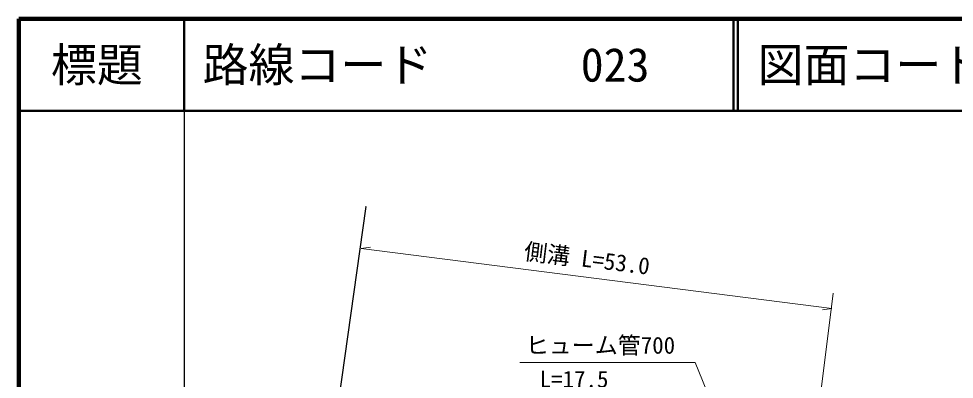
# Model space of a CAD drawing. Units: millimetres, scale not verified. Extents: x 40000 to 680000, y 20000 to 380000.
# Drawn here: x 40000 to 141780, y 340837 to 380000 of the extents above; entities that cross this region are included whole.
import ezdxf
from ezdxf.enums import TextEntityAlignment as Align

# ---------------------------------------------------------------- set-up
doc = ezdxf.new("R2010")
doc.units = ezdxf.units.MM
doc.header["$LTSCALE"] = 1000
for name, color, linetype, lineweight in [('M-BGD-EXST', 7, 'Continuous', 25), ('M-BMK-OTRS', 5, 'Continuous', 25), ('M-STR-HTXT', 7, 'Continuous', 13), ('M-TTL', 2, 'Continuous', 140), ('M-TTL-BAND', 7, 'Continuous', 25), ('M-TTL-LINE', 7, 'Continuous', 50)]:
    doc.layers.add(name, color=color, linetype=linetype, lineweight=lineweight)
doc.layers.add('M-TTL-TXT', color=7, linetype='Continuous')
doc.styles.add('ＭＳ ゴシック', font='')
doc.styles.get('ＭＳ ゴシック').set_extended_font_data('MS Gothic')

msp = doc.modelspace()

# ---------------------------------------------------------------- linework, layer by layer
at = {"layer": 'M-BGD-EXST'}
msp.add_line((77747, 359619), (77738, 359560), dxfattribs=at)
at = {"layer": 'M-BMK-OTRS'}
msp.add_line((77747, 359619), (70839, 310099), dxfattribs=at)
at = {"layer": 'M-STR-HTXT'}
for p, q in [((77260, 355046), (78287, 355197)), ((77260, 355046), (128455, 348533)), ((126032, 329751), (128607, 350199)), ((128455, 348533), (127428, 348381)), ((94499, 342674), (113589, 342674)), ((113589, 342674), (125143, 314207))]:
    msp.add_line(p, q, dxfattribs=at)
at = {"layer": 'M-TTL'}
for p, q in [((40000, 380000), (40000, 20000)), ((680000, 380000), (40000, 380000))]:
    msp.add_line(p, q, dxfattribs=at)
at = {"layer": 'M-TTL-BAND'}
msp.add_line((58000, 370000), (58000, 20000), dxfattribs=at)
at = {"layer": 'M-TTL-LINE'}
for p, q in [((58000, 380000), (58000, 370000)), ((117750, 380000), (117750, 370000)), ((118250, 380000), (118250, 370000)), ((40000, 370000), (680000, 370000))]:
    msp.add_line(p, q, dxfattribs=at)

# ---------------------------------------------------------------- texts
at = {"layer": 'M-STR-HTXT', "style": 'ＭＳ ゴシック'}
msp.add_text('側溝 L=53.0', height=1833, rotation=353, dxfattribs=at).set_placement((94838, 353318), align=Align.BOTTOM_LEFT)
for s, p in [('ヒューム管700', (95169, 343065)), ('L=17.5', (96676, 339381))]:
    msp.add_text(s, height=1833, dxfattribs=at).set_placement(p, align=Align.BOTTOM_LEFT)
at = {"layer": 'M-TTL-TXT', "style": 'ＭＳ ゴシック'}
msp.add_text('標題', height=3666, dxfattribs=at).set_placement((48500, 375000), align=Align.MIDDLE_CENTER)
for s, p in [('路線コード', (60000, 375000)), ('023', (101142, 375000)), ('図面コード', (120380, 375000))]:
    msp.add_text(s, height=3666, dxfattribs=at).set_placement(p, align=Align.MIDDLE_LEFT)

doc.saveas('drawing.dxf')
